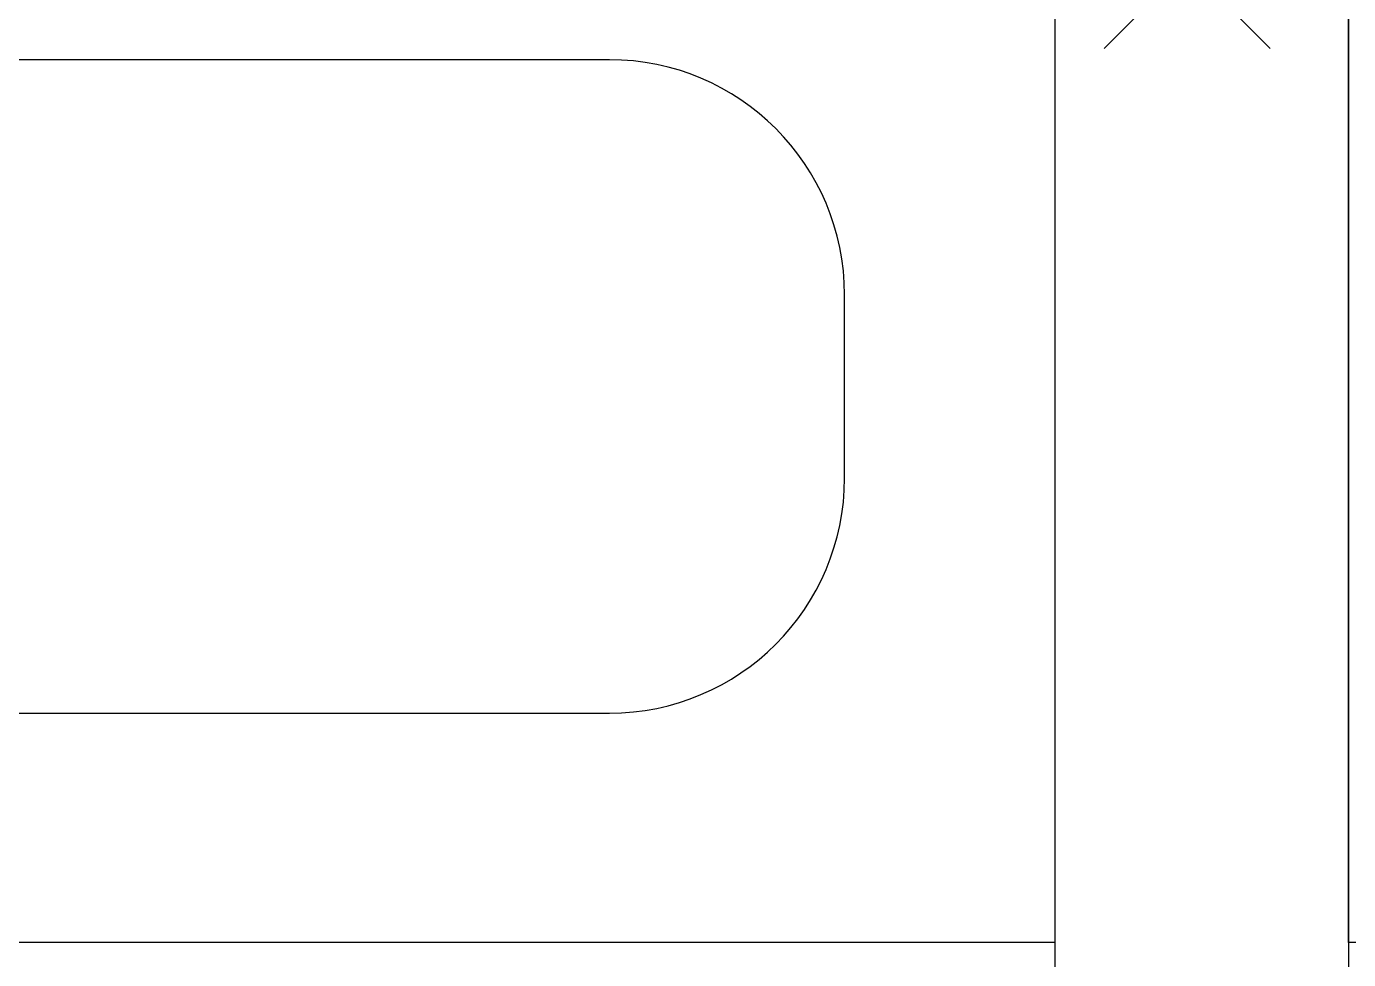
# Model space of a CAD drawing. Header units: millimetres. Extents: x -4 to 86791, y -1 to 44030.
# Drawn here: x 56218.4 to 56668.4, y 28761.8 to 29079.4 of the extents above; entities that cross this region are included whole.
import ezdxf

# ---------------------------------------------------------------- set-up
doc = ezdxf.new("R2010")
doc.units = ezdxf.units.MM
for name, color, linetype in [('\\M+3B0A1\\M+3B1B8', 6, 'Continuous'), ('PUB_HATCH', 8, 'Continuous'), ('WALL', 9, 'Continuous')]:
    doc.layers.add(name, color=color, linetype=linetype)

# ---------------------------------------------------------------- blocks, each defined once
blk = doc.blocks.new('BEDD')
at = {"layer": '\\M+3B0A1\\M+3B1B8'}
for p, q in [((189857.67, 166552.66), (189857.67, 168352.66)), ((190657.67, 168352.66), (190657.67, 166552.66)), ((190506.12, 166853.12), (190008.86, 166853.12)), ((190586.12, 166710.75), (190586.12, 166773.12)), ((190008.86, 166630.75), (190506.12, 166630.75)), ((190657.67, 166552.66), (189857.67, 166552.66))]:
    blk.add_line(p, q, dxfattribs=at)
for centre, start, end in [((190506.12, 166773.12), 0, 90), ((190506.12, 166710.75), 270, 0)]:
    blk.add_arc(centre, 80, start, end, dxfattribs=at)

msp = doc.modelspace()

# ---------------------------------------------------------------- hatches: boundary and pattern name
at = {"layer": 'PUB_HATCH'}
h = msp.add_hatch(dxfattribs=at)
h.set_pattern_fill('石膏板', color=256, scale=100, style=0)
h.set_pattern_definition([(45, (84.95, 71.7), (-250, 250), [80, -273.5534]), (135, (641.52, 71.7), (-250, -250), [80, -273.5534])])
h.paths.add_polyline_path([(56568.41, 30567.6), (56568.41, 28567.6), (56668.41, 28567.6), (56668.41, 30567.6)])

# ---------------------------------------------------------------- linework, layer by layer
at = {"layer": 'WALL'}
for p, q in [((56568.41, 30567.6), (56568.41, 28567.6)), ((56668.41, 30567.6), (56668.41, 28567.6))]:
    msp.add_line(p, q, dxfattribs=at)

# ---------------------------------------------------------------- block references
for p in [(-134089.26, -137785.05), (-133189.26, -137785.05)]:
    msp.add_blockref('BEDD', p)

doc.saveas('drawing.dxf')
